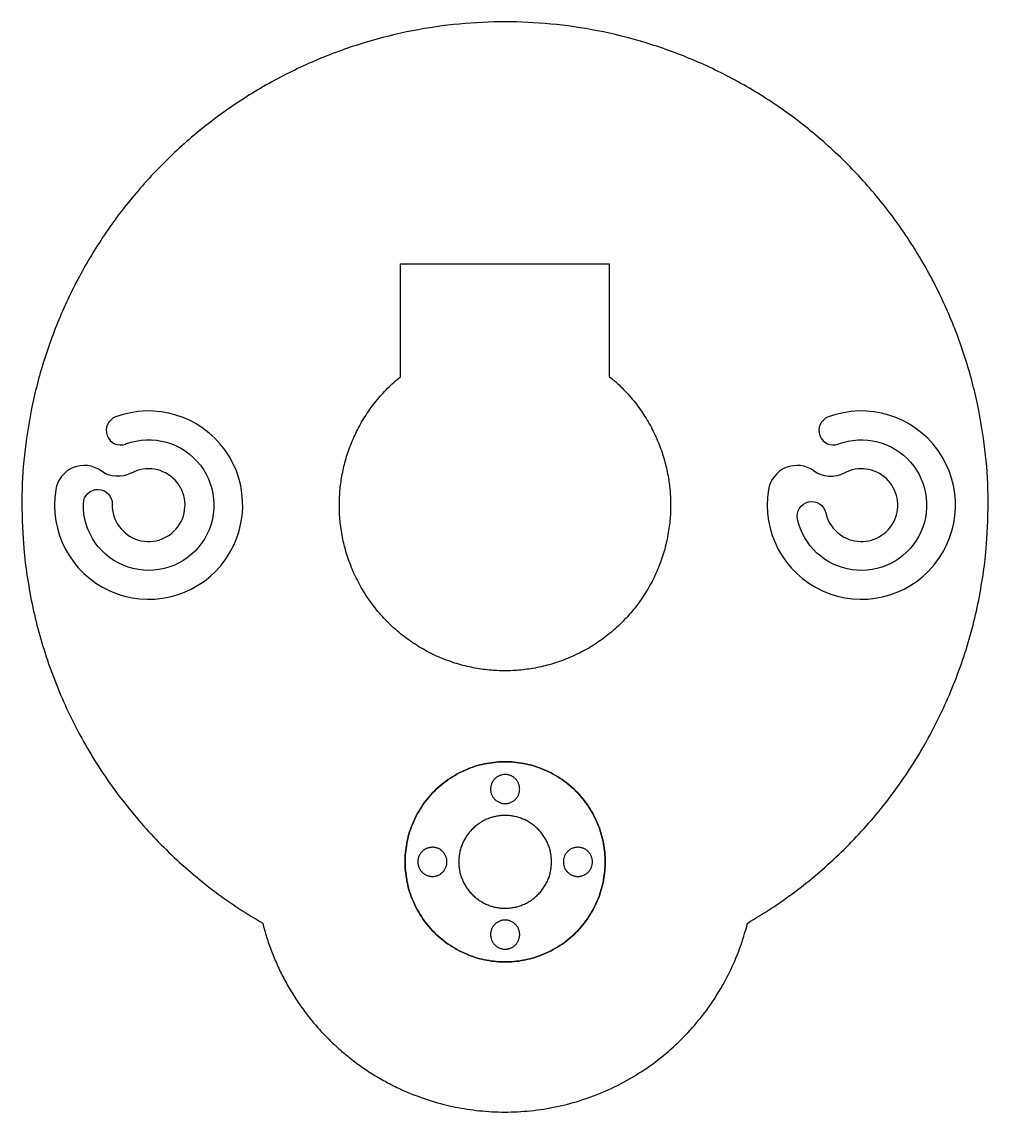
# Model space of a CAD drawing. Header units: millimetres. Extents: x -200 to -94, y -28 to 92.
import ezdxf

# ---------------------------------------------------------------- set-up
doc = ezdxf.new("R2010")
doc.units = ezdxf.units.MM
doc.layers.add('Layer 01', color=18, linetype='Continuous', true_color=0x000000)
doc.layers.add('THROUGH_CUT_NO_TABS', color=5, linetype='Continuous', true_color=0x0000ff)

msp = doc.modelspace()

# ---------------------------------------------------------------- linework, layer by layer
at = {"layer": 'Layer 01'}
for centre, radius, start, end in [((-186.35, 39.21, 354.37), 10.35, 170.5727, 110.6067), ((-107.98, 39.21, 354.37), 10.35, 170.5727, 110.6067), ((-189.43, 47.41, 354.37), 1.59, 110.6067, 290.6067), ((-111.06, 47.41, 354.37), 1.59, 110.6067, 290.6067), ((-193.43, 40.39, 354.37), 3.18, 54.3086, 170.5727), ((-186.35, 39.21, 354.37), 4, 178.6122, 118.0445), ((-115.06, 40.39, 354.37), 3.18, 54.3086, 170.5727), ((-107.98, 39.21, 354.37), 4, 192.4061, 118.0445)]:
    msp.add_arc(centre, radius, start, end, dxfattribs=at)
at = {"layer": 'Layer 01', "extrusion": (0, 0, -1)}
for centre, radius, start, end in [((186.35, 39.21, -354.37), 7.18, 69.3933, 1.3878), ((107.98, 39.21, -354.37), 7.18, 69.3933, 347.5939), ((189.72, 45.54, -354.37), 3.17, 241.9555, 305.6914), ((111.35, 45.54, -354.37), 3.18, 241.9555, 305.6914), ((191.94, 39.35, -354.37), 1.59, 1.3878, 181.3878), ((113.44, 38.01, -354.37), 1.59, 347.5939, 167.5938)]:
    msp.add_arc(centre, radius, start, end, dxfattribs=at)
at = {"layer": 'Layer 01'}
for points, weights, knots in [([(-120.48, -6.73, 354.37), (-94.04, 8.63, 354.37), (-94.04, 39.21, 354.37), (-94.04, 92.33, 354.37), (-147.16, 92.33, 354.37), (-200.29, 92.33, 354.37), (-200.29, 39.21, 354.37), (-200.29, 8.6, 354.37), (-173.81, -6.75, 354.37)], [1, 0.866679186938, 1, 0.707106781187, 1, 0.707106781187, 1, 0.866456969131, 1], [566.292702, 566.292702, 566.292702, 621.143066, 621.143066, 704.589616, 704.589616, 788.036166, 788.036166, 842.932146, 842.932146, 842.932146]), ([(-135.7, 53.36, 354.37), (-128.96, 47.9, 354.37), (-128.95, 39.23, 354.37), (-128.94, 21.02, 354.37), (-147.15, 21, 354.37), (-165.36, 20.98, 354.37), (-165.38, 39.19, 354.37), (-165.38, 47.85, 354.37), (-158.67, 53.32, 354.37)], [1, 0.976002724166, 1.16851002778, 0.826261364528, 1.16851002778, 0.826261364528, 1.16851002778, 0.976234549655, 1], [217.097208, 217.097208, 217.097208, 233.184957, 233.184957, 261.79025, 261.79025, 290.395543, 290.395543, 306.466012, 306.466012, 306.466012]), ([(-147.15, -11, 354.37), (-158.15, -11, 354.37), (-158.15, 0, 354.37), (-158.15, 11, 354.37), (-147.15, 11, 354.37), (-136.15, 11, 354.37), (-136.15, 0, 354.37), (-136.15, -11, 354.37), (-147.15, -11, 354.37)], [1, 0.707106781187, 1, 0.707106781187, 1, 0.707106781187, 1, 0.707106781187, 1], [-69.115038, -69.115038, -69.115038, -51.836279, -51.836279, -34.557519, -34.557519, -17.27876, -17.27876, 0, 0, 0]), ([(-173.81, -6.75, 354.37), (-169.95, -22, 354.37), (-154.85, -26.4, 354.37), (-128.45, -34.1, 354.37), (-120.75, -7.7, 354.37), (-120.61, -7.22, 354.37), (-120.48, -6.73, 354.37)], [1, 0.868424369451, 1.0008333616, 0.707696056823, 1.0008333616, 1.00024815211, 1], [493.736652, 493.736652, 493.736652, 521.98309, 521.98309, 565.179989, 565.179989, 566.292702, 566.292702, 566.292702])]:
    msp.add_rational_spline(points, weights, degree=2, knots=knots, dxfattribs=at)
for points in [[(-158.67, 53.32, 354.37), (-158.67, 59.53, 354.37), (-158.67, 65.74, 354.37)], [(-158.67, 65.74, 354.37), (-147.19, 65.74, 354.37), (-135.7, 65.74, 354.37)], [(-135.7, 65.74, 354.37), (-135.7, 59.55, 354.37), (-135.7, 53.36, 354.37)]]:
    msp.add_open_spline(points, degree=2, dxfattribs=at)
at = {"layer": 'THROUGH_CUT_NO_TABS'}
for points, knots in [([(-147.15, -11, 350.87), (-136.15, -11, 350.87), (-136.15, 0, 350.87), (-136.15, 11, 350.87), (-147.15, 11, 350.87), (-158.15, 11, 350.87), (-158.15, 0, 350.87), (-158.15, -11, 350.87), (-147.15, -11, 350.87)], [0, 0, 0, 17.27876, 17.27876, 34.557519, 34.557519, 51.836279, 51.836279, 69.115038, 69.115038, 69.115038]), ([(-145.55, 8, 350.87), (-145.55, 6.4, 350.87), (-147.15, 6.4, 350.87), (-148.75, 6.4, 350.87), (-148.75, 8, 350.87), (-148.75, 9.6, 350.87), (-147.15, 9.6, 350.87), (-145.55, 9.6, 350.87), (-145.55, 8, 350.87)], [-10.053096, -10.053096, -10.053096, -7.539822, -7.539822, -5.026548, -5.026548, -2.513274, -2.513274, 0, 0, 0]), ([(-147.15, -5.1, 350.87), (-152.25, -5.1, 350.87), (-152.25, 0, 350.87), (-152.25, 5.1, 350.87), (-147.15, 5.1, 350.87), (-142.05, 5.1, 350.87), (-142.05, 0, 350.87), (-142.05, -5.1, 350.87), (-147.15, -5.1, 350.87)], [-32.044245, -32.044245, -32.044245, -24.033184, -24.033184, -16.022123, -16.022123, -8.011061, -8.011061, 0, 0, 0]), ([(-155.15, 1.6, 350.87), (-153.55, 1.6, 350.87), (-153.55, 0, 350.87), (-153.55, -1.6, 350.87), (-155.15, -1.6, 350.87), (-156.75, -1.6, 350.87), (-156.75, 0, 350.87), (-156.75, 1.6, 350.87), (-155.15, 1.6, 350.87)], [-10.053096, -10.053096, -10.053096, -7.539822, -7.539822, -5.026548, -5.026548, -2.513274, -2.513274, 0, 0, 0]), ([(-139.15, -1.6, 350.87), (-140.75, -1.6, 350.87), (-140.75, 0, 350.87), (-140.75, 1.6, 350.87), (-139.15, 1.6, 350.87), (-137.55, 1.6, 350.87), (-137.55, 0, 350.87), (-137.55, -1.6, 350.87), (-139.15, -1.6, 350.87)], [-10.053096, -10.053096, -10.053096, -7.539822, -7.539822, -5.026548, -5.026548, -2.513274, -2.513274, 0, 0, 0]), ([(-148.75, -8, 350.87), (-148.75, -6.4, 350.87), (-147.15, -6.4, 350.87), (-145.55, -6.4, 350.87), (-145.55, -8, 350.87), (-145.55, -9.6, 350.87), (-147.15, -9.6, 350.87), (-148.75, -9.6, 350.87), (-148.75, -8, 350.87)], [-10.053096, -10.053096, -10.053096, -7.539822, -7.539822, -5.026548, -5.026548, -2.513274, -2.513274, 0, 0, 0])]:
    msp.add_rational_spline(points, [1, 0.707106781187, 1, 0.707106781187, 1, 0.707106781187, 1, 0.707106781187, 1], degree=2, knots=knots, dxfattribs=at)

doc.saveas('drawing.dxf')
